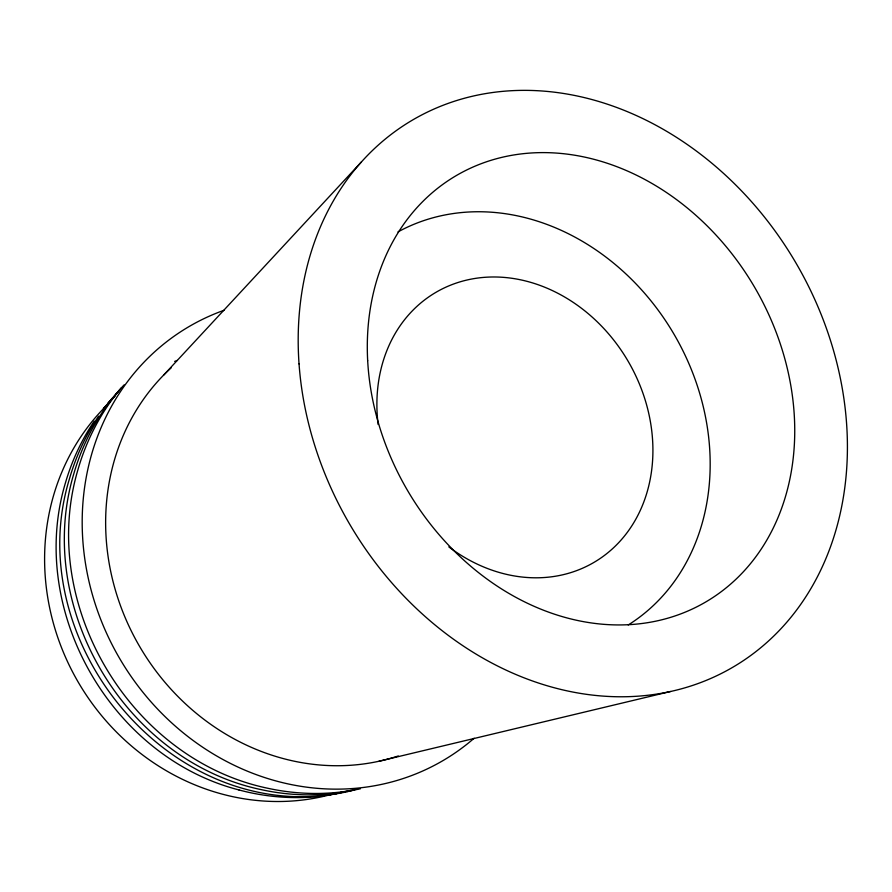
<?xml version="1.0" encoding="UTF-8"?>
<svg xmlns="http://www.w3.org/2000/svg" width="892" height="892" viewBox="0 0 892 892"><rect width="100%" height="100%" fill="white"/><g stroke="black" fill="none" stroke-linecap="round" stroke-linejoin="round"><path stroke-width="1.34" d="M94.273 421.124C81.462 440.068 71.773 461.053 65.395 483.007L65.35 483.152C27.351 610.028 110.719 756.851 238.822 789.911L238.967 789.955M98.599 416.196C85.688 435.296 75.931 456.448 69.509 478.58L69.476 478.736C18.13 645.953 178.846 834.444 353.578 790.189M105.167 407.064L112.158 398.356M121.279 387.92C101.22 411.602 86.569 439.678 78.005 469.471L77.961 469.627C37.921 604.207 130.622 759.951 268.247 788.361L268.414 788.394C298.63 794.917 330.207 795.251 360.457 788.762M124.144 384.865C100.428 409.952 83.246 440.938 73.724 474.076L73.679 474.221C33.863 607.508 125.727 761.824 262.103 789.821L262.259 789.855C288.584 795.508 315.935 796.467 342.539 792.263M107.731 403.429L119.573 390.094M103.394 408.413L115.503 395.457M163.537 375.22L361.472 161.887M333.697 794.304L344.301 791.717M350.879 790.345L329.326 794.995M346.821 791.583L357.58 788.952M378.933 761.255L670.528 691.501M318.299 796.467C291.695 799.221 264.634 796.846 238.822 789.911M398.289 755.959A228.965 207.1 59.7 0 1 139.788 646.756A228.965 207.1 59.7 0 1 171.175 367.85M397.966 231.92A227.839 191.189 59.7 0 1 673.939 334.099A227.839 191.189 59.7 0 1 628.224 624.969M378.13 424.481A156.446 131.124 59.7 0 1 525.533 280.958A156.446 131.124 59.7 0 1 647.224 491.67A156.446 131.124 59.7 0 1 448.832 546.896M334.009 793.668A231.151 213.489 59.7 0 1 78.061 681.867A231.151 213.489 59.7 0 1 107.843 404.277M174.665 361.405A231.151 213.489 59.7 0 1 177.24 360.435M474.143 738.23A251.421 227.516 59.7 0 1 119.606 658.408A251.421 227.516 59.7 0 1 224.004 310.293M299.043 363.903A317.017 258.546 59.7 0 0 728.429 669.736A317.017 258.546 59.7 0 0 690.921 147.08A317.017 258.546 59.7 0 0 299.043 363.903M367.671 360.647A247.006 201.101 59.7 0 0 698.614 605.913A247.006 201.101 59.7 0 0 676.76 199.763A247.006 201.101 59.7 0 0 367.671 360.647"/></g></svg>
